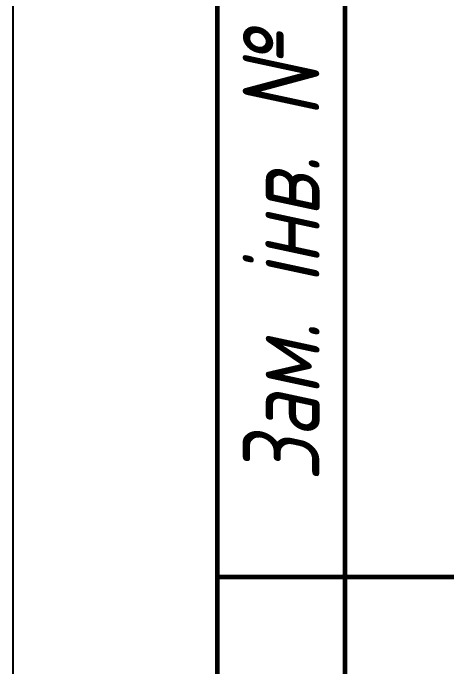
# Model space of a CAD drawing. Header units: millimetres. Extents: x 106762 to 109897, y 151306 to 151603.
# Drawn here: x 106762.18 to 106779.16, y 151367.18 to 151392.79 of the extents above; entities that cross this region are included whole.
import ezdxf
from ezdxf.enums import TextEntityAlignment as Align

# ---------------------------------------------------------------- set-up
doc = ezdxf.new("R2010")
doc.units = ezdxf.units.MM
doc.layers.get('Defpoints').update_dxf_attribs({"color": 4})
doc.styles.add('СГЕНЕРИР_СТИЛЬ_7', font='isocpeui.ttf')

# ---------------------------------------------------------------- blocks, each defined once
blk = doc.blocks.new('*U11')
at = {"linetype": 'Continuous', "lineweight": 60}
for p, q in [((8, 5), (8, 90)), ((13, 5), (13, 90)), ((8, 65), (20, 65))]:
    blk.add_line(p, q, dxfattribs=at)
at = {"layer": 'Defpoints', "color": 4, "ltscale": 100}
blk.add_lwpolyline([(0, 0), (0, 297), (210, 297), (210, 0)], close=True, dxfattribs=at)
at = {"linetype": 'Continuous', "lineweight": 25, "style": 'СГЕНЕРИР_СТИЛЬ_7', "width": 0.8}
blk.add_text('Зам. інв. №', height=3, rotation=90, dxfattribs=at).set_placement((10.5, 77.5), align=Align.MIDDLE_CENTER)

msp = doc.modelspace()

# ---------------------------------------------------------------- block references
msp.add_blockref('*U11', (106762.177, 151305.71))

doc.saveas('drawing.dxf')
